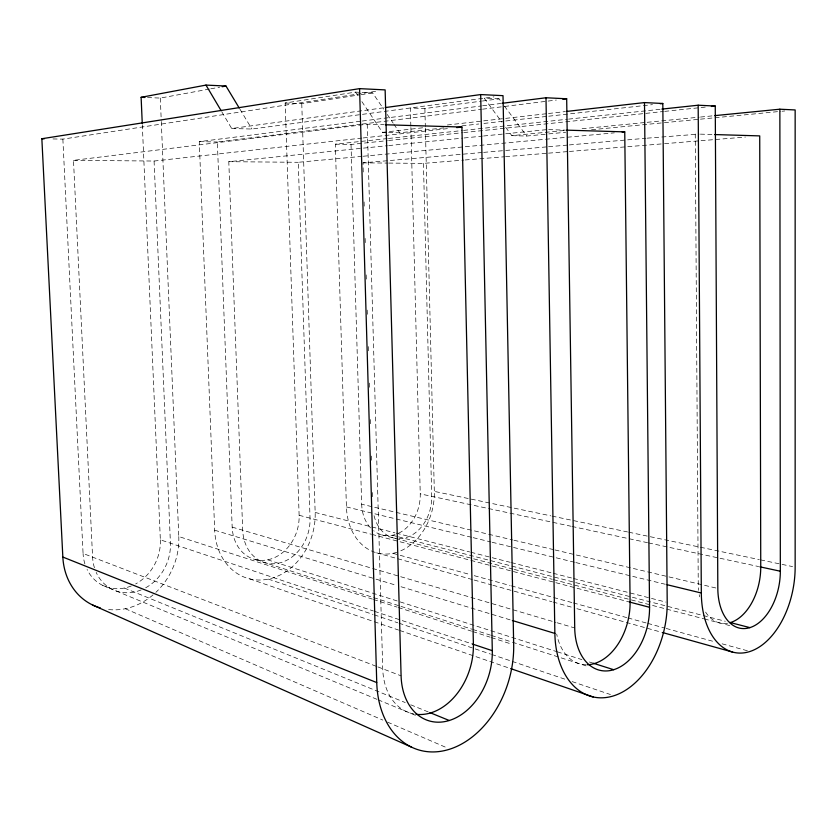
<?xml version="1.0" encoding="UTF-8"?>
<svg xmlns="http://www.w3.org/2000/svg" width="837" height="837" viewBox="0 0 837 837"><rect width="100%" height="100%" fill="white"/><g stroke="black" fill="none" stroke-linecap="round" stroke-linejoin="round"><path stroke-width="0.63" stroke-dasharray="4.18 3.14" d="M147.511 97.573L160.296 98.075L209.564 89.036M210.819 88.806L219.66 87.184M360.967 124.221L217.348 141.987L232.173 527.111A39.852 32.842 -72.9 0 0 267.055 559.932A39.852 32.842 -72.9 0 0 299.123 515.278L285.155 103.014L355.505 92.112L372.643 92.917L383.618 109.082M52.982 138.942L62.869 139.12L377.403 91.076M285.155 103.014L301.759 103.662L359.753 94.863M361.04 94.675L372.643 92.917M221.805 111.813L231.692 128.521L383.921 107.764M231.692 128.521L251.895 129.034L493.956 96.862M410.841 126.209L410.381 107.963L424.893 108.538L481.139 101.183M482.426 101.015L499.04 98.85L501.353 101.947M301.759 103.662L315.162 512.443A59.783 49.278 -72.8 0 1 267.034 579.361A59.783 49.278 -72.8 0 1 214.69 530.208L199.269 141.652L360.988 121.187M362.285 121.02L481.317 105.954M482.604 105.786L500.714 103.495M362.264 124.064L481.296 109.344M482.583 109.176L503.288 106.623M504.585 106.456L556.333 100.053M94.414 567.706A43.775 37.77 -64.4 0 1 92.593 557.128L73.489 160.348L367.223 124.221L384.089 124.723M361.898 101.643L382.478 132.361L423.993 127.642M447.335 124.995L504.408 118.509M505.705 118.362L547.22 113.644M548.517 113.497L565.383 111.572M388.64 132.518L399.72 132.801L445.085 127.747M461.93 125.874L478.774 123.991M483.964 123.416L547.471 116.333M548.769 116.197L652.452 104.635M73.489 160.348L154.081 161.039L361.908 138.084M363.206 137.948L447.638 128.616M396.853 552.294A55.65 43.304 -77.5 0 1 346.424 506.919L335.313 144.173L387.154 138.607M388.452 138.471L462.317 130.541M463.614 130.394L567.287 119.262M568.585 119.126L660.592 109.249M335.313 144.173L351.027 144.466L387.322 140.637M388.619 140.501L462.505 132.706M463.803 132.57L663.406 111.52M664.704 111.373L707.485 106.864M361.982 156.362L298.244 162.294L310.035 518.145A40.291 33.02 -73.1 0 1 277.758 563.343A40.291 33.02 -73.1 0 1 242.709 530.219L228.794 161.687L387.405 145.701M388.713 145.575L462.819 138.105M464.116 137.969L482.321 136.138M483.619 136.002L504.429 133.91M505.726 133.774L547.335 129.578M505.694 127.329L511.836 135.667L566.482 130.269M582.092 128.731L645.85 122.432M647.147 122.307L699.198 117.17M700.496 117.044L713.511 115.757M511.836 135.667L526.724 136.044L547.471 134.025M548.769 133.899L565.624 132.267M591.56 129.745L699.188 119.283M700.485 119.157L780.879 111.342M782.176 111.216L784.771 110.965M363.279 156.237L614.348 132.853M363.237 171.972L362.976 162.859L482.384 152.48M483.681 152.365L504.449 150.566M505.747 150.451L547.283 146.841M548.58 146.726L568.051 145.031M569.348 144.927L645.934 138.262M647.231 138.157L699.125 134.098M388.703 163.079L423.449 163.382L463.855 160.076M465.152 159.972L504.261 156.781M505.558 156.665L547.272 153.265M548.57 153.15L568.124 151.56M569.432 151.455L663.27 143.786M664.578 143.671L745.39 137.069M228.794 161.687L298.244 162.294M362.976 162.859L387.416 163.069M199.269 141.652L217.348 141.987M382.478 132.361L387.405 132.487M548.622 129.62L565.393 130.122M700.412 134.14L713.302 134.516M499.04 98.85L484.204 98.149L501.855 122.118M400.829 550.788A55.65 43.304 -77.5 0 0 434.319 491.382L550.756 515.833M552.033 516.094L627.53 531.945M628.807 532.217L759.326 559.608M760.603 559.88L792.587 566.597M398.621 533.2A37.1 28.866 -77.5 0 0 420.247 493.872L570.928 526.232M571.995 526.463L647.535 542.69M648.518 542.899L758.625 566.555M351.027 144.466L361.678 504.23L512.694 539.949M513.96 540.242L553.738 549.658M555.015 549.951L717.822 588.463M346.424 506.919L471.911 537.364M473.177 537.668L490.921 541.978M492.187 542.282L574.58 562.265M575.846 562.579L665.833 584.404M315.162 512.443L394.938 532.834M396.204 533.159L469.651 551.939M470.917 552.263L510.183 562.297M511.449 562.621L551.97 572.979M553.236 573.293L572.226 578.158M573.491 578.472L665.938 602.106M392.438 535.251L397.313 536.517M398.538 536.831L725.302 621.263M381.557 534.822L513.06 569.097M514.305 569.422L552.221 579.298M553.424 579.612L703.666 618.773M704.367 618.962L730.785 625.846M299.123 515.278L370.979 534.152M371.774 534.362L629.393 602.002M392.93 553.33L399.029 555.004M400.243 555.339L469.39 574.349M474.244 575.678L510.11 585.544M511.334 585.879L552.441 597.179M553.675 597.524L572.163 602.609M573.376 602.933L626.714 617.601M627.959 617.947L646.53 623.052M647.754 623.387L663.731 627.781M666.189 628.451L714.861 641.833M722.132 643.831L747.556 650.82M376.587 552.849L472.905 579.696M474.16 580.041L491.675 584.927M492.92 585.272L512.935 590.849M514.19 591.194L551.803 601.677M553.058 602.033L571.891 607.275M576.902 608.677L661.021 632.113M232.173 527.111L555.967 622.425M557.212 622.791L574.716 627.949M214.69 530.208L374.777 578.775M376.022 579.152L396.037 585.23M401.038 586.747L511.093 620.144M267.631 559.827L557.034 651.72M557.379 651.835L581.914 659.619M589.374 661.994L593.109 663.176M255.17 559.534L399.751 605.998M400.996 606.396L471.817 629.152M472.8 629.476L490.451 635.147M491.371 635.44L511.574 641.937M512.422 642.209L588.61 666.691M161.29 121.564L178.783 536.548L372.277 599.083M373.522 599.491L397.083 607.107M398.328 607.505L471.503 631.15M472.748 631.558L490.105 637.166M491.35 637.574L511.198 643.988M142.311 124.723L160.348 539.813L373.386 610.968M374.463 611.324L472.162 643.956M268.332 579.11L372.978 614.421M374.181 614.829L397.784 622.791M398.998 623.199L490.461 654.053M491.675 654.461L511.02 660.989M512.223 661.397L566.157 679.592M572.131 681.6L610.414 694.522M249.614 578.859L398.6 630.083M399.835 630.502L509.409 668.177M62.869 139.12L83.072 553.466L376.723 666.472M377.853 666.901L401.09 675.846M124.336 588.045L405.234 702.557M410.779 704.817L430.647 712.915M102.742 585.408L376.964 699.324M378.167 699.826L415.424 715.3M125.288 608.719L382.781 720.071M387.573 722.132L447.638 748.111M504.429 106.079L526.724 136.044M387.28 114.481L393.139 123.102M393.861 124.179L399.72 132.801M355.505 92.112L357.64 95.282M239.937 109.187L251.895 129.034M160.296 98.075L161.238 120.256M154.081 161.039L170.424 543.182A43.775 37.77 -64.4 0 1 145.565 587.836M364.095 201.947L364.283 208.465M365.152 238.44L365.34 244.948M366.198 274.923L366.355 280.133M367.213 310.108L367.37 315.319M368.27 346.591L368.458 353.109M369.326 383.084L369.504 389.592M370.372 419.567L370.519 424.777M371.429 456.06L371.576 461.271M372.475 492.543L372.632 497.753M367.223 124.221L382.729 668.784A59.458 43.67 -72.3 0 0 413.792 713.961M410.883 127.517L420.247 493.872M424.893 108.538L425.342 126.826M425.374 128.134L434.319 491.382M423.449 163.382L431.704 496.331A37.487 28.971 -77.6 0 1 406.008 537.616A37.487 28.971 -77.6 0 1 373.595 513.573M695.254 133.983L698.246 583.839A48.703 30.509 -79.7 0 0 698.592 590.347M160.348 539.813A43.262 37.498 -63.9 0 1 135.678 583.912M131.283 585.973A43.262 37.498 -63.9 0 1 87.069 569.453M84.893 563.918A43.262 37.498 -63.9 0 1 83.072 553.466M178.783 536.548A64.909 56.267 -63.9 0 1 155.902 592.334M153.066 594.877A64.909 56.267 -63.9 0 1 106.969 609.346M141.139 589.939A43.775 37.77 -64.4 0 1 96.182 572.382M586.381 664.787A53.474 36.263 -77 0 1 556.699 634.09M395.054 534.592A37.1 28.866 -77.5 0 1 373.616 530.731M370.509 527.865A37.1 28.866 -77.5 0 1 361.678 504.23M727.562 623.23A48.703 30.509 -79.7 0 1 704.179 609.692M699.596 596.812A48.703 30.509 -79.7 0 1 699.188 594.678"/><path stroke-width="1.26" d="M142.259 123.426L141.118 97.312L205.975 85.092L225.98 86.033L239.267 108.078M222.192 86.724L225.98 86.033M41.85 138.733L359.575 88.638L385.135 89.894L401.09 675.846A60.463 43.901 -72.6 0 0 448.077 720.845A60.463 43.901 -72.6 0 0 492.302 650.684L480.689 94.571L503.016 95.659L513.677 644.783A90.731 65.903 -72.6 0 1 447.293 749.91A90.731 65.903 -72.6 0 1 376.744 682.563L62.838 557.044L41.85 138.733L44.319 138.775M385.219 107.586L480.689 94.571M502.012 103.328L545.996 97.762L566.68 98.776L574.716 627.949A54.279 36.347 -77.2 0 0 612.799 669.966A54.279 36.347 -77.2 0 0 649.554 607.296L644.5 102.585L662.82 103.485L667.204 602.431A81.451 54.551 -77.2 0 1 612.025 696.321A81.451 54.551 -77.2 0 1 554.868 633.421L512.349 620.52M562.799 99.258L566.68 98.776M566.68 111.426L644.5 102.585M660.226 103.767L662.82 103.485M456.73 127.611L461.919 127.046L473.397 644.364A59.458 43.67 -72.3 0 1 415.926 714.296M661.889 109.103L698.173 105.211L715.258 106.048L717.822 588.463A49.383 30.498 -79.8 0 0 749.23 627.823A49.383 30.498 -79.8 0 0 780.335 571.221L779.864 109.208L795.15 109.95L795.15 567.13A74.095 45.773 -79.8 0 1 748.466 651.939A74.095 45.773 -79.8 0 1 701.322 593.014L667.099 584.718M711.366 106.456L715.258 106.048M714.808 115.632L779.864 109.208M622.153 132.131L624.747 131.88L630.094 602.18A53.474 36.263 -77 0 1 587.553 664.756M385.386 124.765L461.919 127.046M566.691 130.153L624.747 131.88M714.599 134.558L759.724 135.897L760.749 567.005A48.703 30.509 -79.7 0 1 730.366 622.571M141.118 97.312L144.958 97.469M759.902 566.827L780.335 571.221M729.655 622.393L749.9 627.624M629.393 602.002L649.554 607.296M662.276 632.469L732.584 652.065M593.297 663.239L613.678 669.705M472.476 644.061L492.302 650.684M510.643 668.596L593.13 696.949M429.998 712.643L449.26 720.5M92.792 605.088L411.616 747.19M205.975 85.092L221.146 110.704M359.575 88.638L376.744 682.563M545.996 97.762L554.868 633.421M698.173 105.211L701.322 593.014M100.335 607.934A64.909 56.267 -63.9 0 1 62.838 557.044"/></g></svg>
